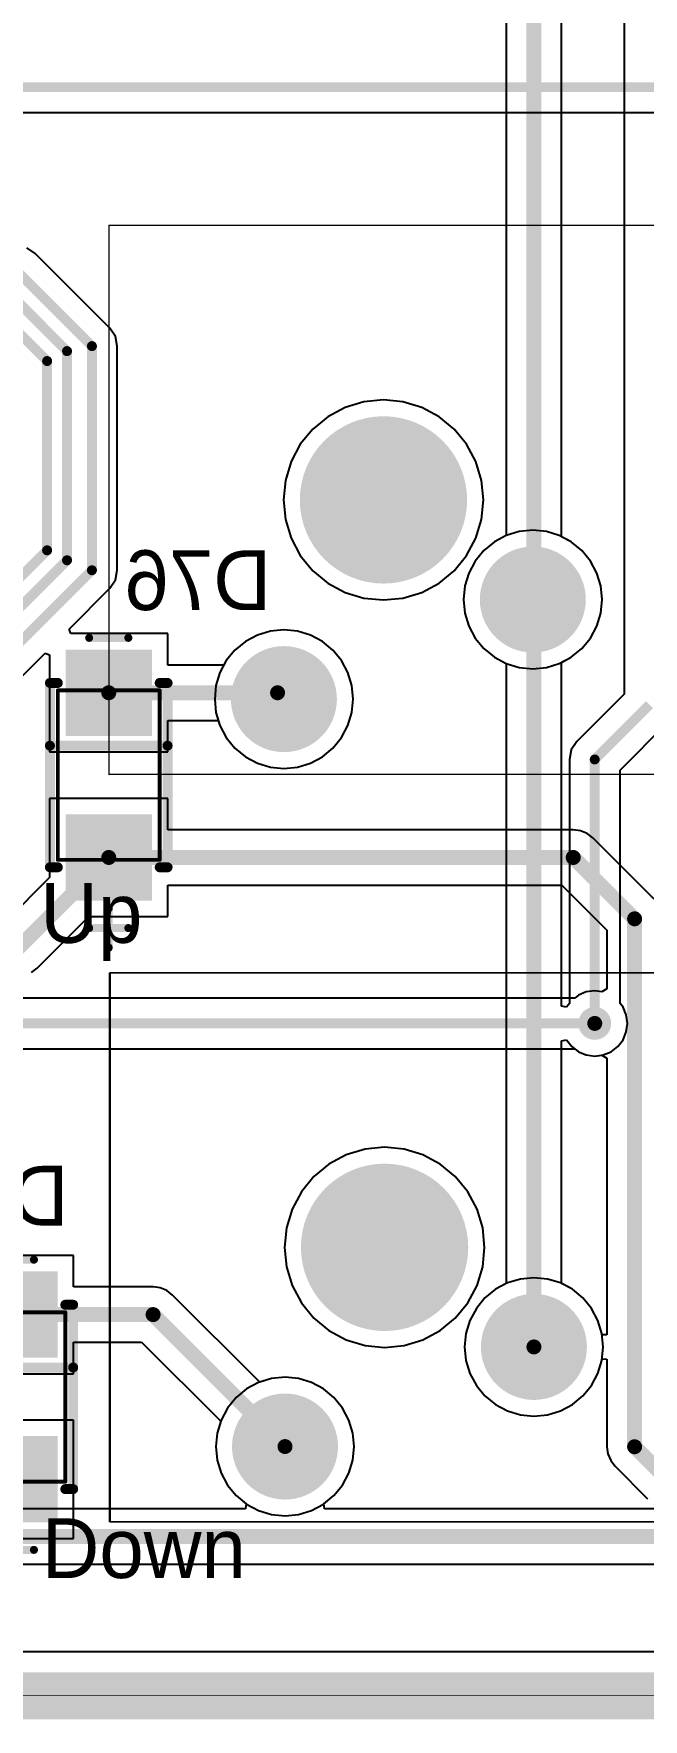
# Model space of a CAD drawing. Header units: millimetres. Extents: x 25 to 374, y 23 to 150.
# Drawn here: x 335.66 to 351.21, y 22.97 to 65.95 of the extents above; entities that cross this region are included whole.
import ezdxf

# ---------------------------------------------------------------- set-up
doc = ezdxf.new("R2010")
doc.units = ezdxf.units.MM
for name, color, linetype in [('BottomLayer', 5, 'Continuous'), ('BottomOverlay', 54, 'Continuous'), ('BottomPaste', 16, 'Continuous'), ('BottomSolder', 6, 'Continuous'), ('KeepOutLayer', 6, 'Continuous'), ('Mechanical1', 6, 'Continuous'), ('Mechanical13', 56, 'Continuous'), ('Mechanical15', 56, 'Continuous'), ('MultiLayer', 9, 'Continuous'), ('PadHoleLayer', 156, 'Continuous'), ('TopLayer', 1, 'Continuous'), ('TopOverlay', 2, 'Continuous'), ('TopSolder', 216, 'Continuous'), ('ViaHoleLayer', 16, 'Continuous')]:
    doc.layers.add(name, color=color, linetype=linetype)

# ---------------------------------------------------------------- blocks, each defined once
blk = doc.blocks.new('SMA_DO_214AC__S1_B_104')
at = {"layer": 'BottomLayer'}
for points in [[(-1.1, -1), (-1.1, 1), (-3.1, -1), (-3.1, 1)], [(3.1, -1), (3.1, 1), (1.1, -1), (1.1, 1)]]:
    blk.add_solid(points, dxfattribs=at)
at = {"layer": 'BottomOverlay', "const_width": 0.254}
for points in [[(-2.35, 1.3), (-2.35, 1.5)], [(2.35, 1.5), (-2.35, 1.5)], [(-0.75, -1.5), (-0.75, 1.5)], [(2.35, 1.3), (2.35, 1.5)], [(-2.35, -1.5), (-2.35, -1.3)], [(2.35, -1.5), (2.35, -1.3)], [(2.35, -1.5), (-2.35, -1.5)]]:
    blk.add_lwpolyline(points, dxfattribs=at)
at = {"layer": 'BottomOverlay', "const_width": 0.127}
for points in [[(-2.414, 1.5, 1), (-2.287, 1.5, 1)], [(-2.414, 1.5, 1), (-2.287, 1.5, 1)], [(-2.414, 1.3, 1), (-2.287, 1.3, 1)], [(-0.814, 1.5, 1), (-0.687, 1.5, 1)], [(2.287, 1.5, 1), (2.414, 1.5, 1)], [(2.287, 1.5, 1), (2.414, 1.5, 1)], [(2.287, 1.3, 1), (2.414, 1.3, 1)], [(-2.414, -1.3, 1), (-2.287, -1.3, 1)], [(2.287, -1.3, 1), (2.414, -1.3, 1)], [(-2.414, -1.5, 1), (-2.287, -1.5, 1)], [(-2.414, -1.5, 1), (-2.287, -1.5, 1)], [(-0.814, -1.5, 1), (-0.687, -1.5, 1)], [(2.287, -1.5, 1), (2.414, -1.5, 1)], [(2.287, -1.5, 1), (2.414, -1.5, 1)]]:
    blk.add_lwpolyline(points, format="xyb", close=True, dxfattribs=at)
at = {"layer": 'BottomPaste'}
for points in [[(-1.1, -1), (-1.1, 1), (-3.1, -1), (-3.1, 1)], [(3.1, -1), (3.1, 1), (1.1, -1), (1.1, 1)]]:
    blk.add_solid(points, dxfattribs=at)
at = {"layer": 'BottomSolder'}
for points in [[(-0.998, -1.102), (-0.998, 1.102), (-3.202, -1.102), (-3.202, 1.102)], [(3.202, -1.102), (3.202, 1.102), (0.998, -1.102), (0.998, 1.102)]]:
    blk.add_solid(points, dxfattribs=at)
at = {"layer": 'Mechanical13', "const_width": 0.1}
for points in [[(2.16, 1.3), (-2.16, 1.3)], [(-2.16, -1.3), (-2.16, 1.3)], [(2.16, -1.3), (2.16, 1.3)], [(2.16, -1.3), (-2.16, -1.3)]]:
    blk.add_lwpolyline(points, dxfattribs=at)
at = {"layer": 'Mechanical13', "const_width": 0.05}
for points in [[(-2.185, 1.3, 1), (-2.135, 1.3, 1)], [(-2.185, 1.3, 1), (-2.135, 1.3, 1)], [(2.135, 1.3, 1), (2.185, 1.3, 1)], [(2.135, 1.3, 1), (2.185, 1.3, 1)], [(-2.185, -1.3, 1), (-2.135, -1.3, 1)], [(-2.185, -1.3, 1), (-2.135, -1.3, 1)], [(2.135, -1.3, 1), (2.185, -1.3, 1)], [(2.135, -1.3, 1), (2.185, -1.3, 1)]]:
    blk.add_lwpolyline(points, format="xyb", close=True, dxfattribs=at)
at = {"layer": 'Mechanical15', "const_width": 0.203}
for points in [[(-3.5, -0.5), (-3.5, 0.5)], [(3.9, -0.5), (3.9, 0.5)], [(4.4, 0), (3.4, 0)]]:
    blk.add_lwpolyline(points, dxfattribs=at)
at = {"layer": 'Mechanical15', "const_width": 0.102}
for points in [[(-3.551, 0.5, 1), (-3.449, 0.5, 1)], [(3.849, 0.5, 1), (3.951, 0.5, 1)], [(3.349, 0, 1), (3.451, 0, 1)], [(4.349, 0, 1), (4.451, 0, 1)], [(-3.551, -0.5, 1), (-3.449, -0.5, 1)], [(3.849, -0.5, 1), (3.951, -0.5, 1)]]:
    blk.add_lwpolyline(points, format="xyb", close=True, dxfattribs=at)
blk = doc.blocks.new('SMA_DO_214AC__S1_B_114')
at = {"layer": 'BottomLayer'}
for points in [[(-1.1, -1), (-1.1, 1), (-3.1, -1), (-3.1, 1)], [(3.1, -1), (3.1, 1), (1.1, -1), (1.1, 1)]]:
    blk.add_solid(points, dxfattribs=at)
at = {"layer": 'BottomOverlay', "const_width": 0.254}
for points in [[(-2.35, 1.3), (-2.35, 1.5)], [(2.35, 1.5), (-2.35, 1.5)], [(-0.75, -1.5), (-0.75, 1.5)], [(2.35, 1.3), (2.35, 1.5)], [(-2.35, -1.5), (-2.35, -1.3)], [(2.35, -1.5), (2.35, -1.3)], [(2.35, -1.5), (-2.35, -1.5)]]:
    blk.add_lwpolyline(points, dxfattribs=at)
at = {"layer": 'BottomOverlay', "const_width": 0.127}
for points in [[(-2.414, 1.5, 1), (-2.287, 1.5, 1)], [(-2.414, 1.5, 1), (-2.287, 1.5, 1)], [(-2.414, 1.3, 1), (-2.287, 1.3, 1)], [(-0.814, 1.5, 1), (-0.687, 1.5, 1)], [(2.287, 1.5, 1), (2.414, 1.5, 1)], [(2.287, 1.5, 1), (2.414, 1.5, 1)], [(2.287, 1.3, 1), (2.414, 1.3, 1)], [(-2.414, -1.3, 1), (-2.287, -1.3, 1)], [(2.287, -1.3, 1), (2.414, -1.3, 1)], [(-2.414, -1.5, 1), (-2.287, -1.5, 1)], [(-2.414, -1.5, 1), (-2.287, -1.5, 1)], [(-0.814, -1.5, 1), (-0.687, -1.5, 1)], [(2.287, -1.5, 1), (2.414, -1.5, 1)], [(2.287, -1.5, 1), (2.414, -1.5, 1)]]:
    blk.add_lwpolyline(points, format="xyb", close=True, dxfattribs=at)
at = {"layer": 'BottomPaste'}
for points in [[(-1.1, -1), (-1.1, 1), (-3.1, -1), (-3.1, 1)], [(3.1, -1), (3.1, 1), (1.1, -1), (1.1, 1)]]:
    blk.add_solid(points, dxfattribs=at)
at = {"layer": 'BottomSolder'}
for points in [[(-0.998, -1.102), (-0.998, 1.102), (-3.202, -1.102), (-3.202, 1.102)], [(3.202, -1.102), (3.202, 1.102), (0.998, -1.102), (0.998, 1.102)]]:
    blk.add_solid(points, dxfattribs=at)
at = {"layer": 'Mechanical13', "const_width": 0.1}
for points in [[(2.16, 1.3), (-2.16, 1.3)], [(-2.16, -1.3), (-2.16, 1.3)], [(2.16, -1.3), (2.16, 1.3)], [(2.16, -1.3), (-2.16, -1.3)]]:
    blk.add_lwpolyline(points, dxfattribs=at)
at = {"layer": 'Mechanical13', "const_width": 0.05}
for points in [[(-2.185, 1.3, 1), (-2.135, 1.3, 1)], [(-2.185, 1.3, 1), (-2.135, 1.3, 1)], [(2.135, 1.3, 1), (2.185, 1.3, 1)], [(2.135, 1.3, 1), (2.185, 1.3, 1)], [(-2.185, -1.3, 1), (-2.135, -1.3, 1)], [(-2.185, -1.3, 1), (-2.135, -1.3, 1)], [(2.135, -1.3, 1), (2.185, -1.3, 1)], [(2.135, -1.3, 1), (2.185, -1.3, 1)]]:
    blk.add_lwpolyline(points, format="xyb", close=True, dxfattribs=at)
at = {"layer": 'Mechanical15', "const_width": 0.203}
for points in [[(-3.5, -0.5), (-3.5, 0.5)], [(3.9, -0.5), (3.9, 0.5)], [(4.4, 0), (3.4, 0)]]:
    blk.add_lwpolyline(points, dxfattribs=at)
at = {"layer": 'Mechanical15', "const_width": 0.102}
for points in [[(-3.551, 0.5, 1), (-3.449, 0.5, 1)], [(3.849, 0.5, 1), (3.951, 0.5, 1)], [(3.349, 0, 1), (3.451, 0, 1)], [(4.349, 0, 1), (4.451, 0, 1)], [(-3.551, -0.5, 1), (-3.449, -0.5, 1)], [(3.849, -0.5, 1), (3.951, -0.5, 1)]]:
    blk.add_lwpolyline(points, format="xyb", close=True, dxfattribs=at)
blk = doc.blocks.new('MX_SW_3_196')
at = {"layer": 'BottomLayer'}
for points, const_width in [([(-1.016, 0, 1), (1.016, 0, 1)], 2.032), ([(3.185, -2.54, 1), (4.435, -2.54, 1)], 1.25), ([(-3.165, -5.08, 1), (-1.915, -5.08, 1)], 1.25)]:
    blk.add_lwpolyline(points, format="xyb", close=True, dxfattribs=dict(at, const_width=const_width))
at = {"layer": 'BottomSolder'}
for points, const_width in [([(-1.067, 0, 1), (1.067, 0, 1)], 2.134), ([(3.134, -2.54, 1), (4.486, -2.54, 1)], 1.352), ([(-3.216, -5.08, 1), (-1.864, -5.08, 1)], 1.352)]:
    blk.add_lwpolyline(points, format="xyb", close=True, dxfattribs=dict(at, const_width=const_width))
at = {"layer": 'Mechanical1', "const_width": 0.0381}
for points in [[(-7, -7), (-7, 7)], [(-7, 7), (7, 7)], [(7, -7), (7, 7)], [(-7, -7), (7, -7)]]:
    blk.add_lwpolyline(points, dxfattribs=at)
at = {"layer": 'Mechanical1', "const_width": 0.0191}
for points in [[(-7.01, 7, 1), (-6.99, 7, 1)], [(-7.01, 7, 1), (-6.99, 7, 1)], [(6.99, 7, 1), (7.01, 7, 1)], [(6.99, 7, 1), (7.01, 7, 1)], [(-7.01, -7, 1), (-6.99, -7, 1)], [(-7.01, -7, 1), (-6.99, -7, 1)], [(6.99, -7, 1), (7.01, -7, 1)], [(6.99, -7, 1), (7.01, -7, 1)]]:
    blk.add_lwpolyline(points, format="xyb", close=True, dxfattribs=at)
at = {"layer": 'MultiLayer'}
for points, const_width in [([(-1.016, 0, 1), (1.016, 0, 1)], 2.032), ([(3.185, -2.54, 1), (4.435, -2.54, 1)], 1.25), ([(-3.165, -5.08, 1), (-1.915, -5.08, 1)], 1.25)]:
    blk.add_lwpolyline(points, format="xyb", close=True, dxfattribs=dict(at, const_width=const_width))
at = {"layer": 'PadHoleLayer'}
for points, const_width in [([(-1.016, 0, 1), (1.016, 0, 1)], 2.032), ([(3.435, -2.54, 1), (4.185, -2.54, 1)], 0.75), ([(-2.915, -5.08, 1), (-2.165, -5.08, 1)], 0.75)]:
    blk.add_lwpolyline(points, format="xyb", close=True, dxfattribs=dict(at, const_width=const_width))
at = {"layer": 'TopLayer'}
for points, const_width in [([(-1.016, 0, 1), (1.016, 0, 1)], 2.032), ([(3.185, -2.54, 1), (4.435, -2.54, 1)], 1.25), ([(-3.165, -5.08, 1), (-1.915, -5.08, 1)], 1.25)]:
    blk.add_lwpolyline(points, format="xyb", close=True, dxfattribs=dict(at, const_width=const_width))
at = {"layer": 'TopSolder'}
for points, const_width in [([(-1.067, 0, 1), (1.067, 0, 1)], 2.134), ([(3.134, -2.54, 1), (4.486, -2.54, 1)], 1.352), ([(-3.216, -5.08, 1), (-1.864, -5.08, 1)], 1.352)]:
    blk.add_lwpolyline(points, format="xyb", close=True, dxfattribs=dict(at, const_width=const_width))
blk = doc.blocks.new('MX_SW_3_206')
at = {"layer": 'BottomLayer'}
for points, const_width in [([(-1.016, 0, 1), (1.016, 0, 1)], 2.032), ([(3.185, -2.54, 1), (4.435, -2.54, 1)], 1.25), ([(-3.165, -5.08, 1), (-1.915, -5.08, 1)], 1.25)]:
    blk.add_lwpolyline(points, format="xyb", close=True, dxfattribs=dict(at, const_width=const_width))
at = {"layer": 'BottomSolder'}
for points, const_width in [([(-1.067, 0, 1), (1.067, 0, 1)], 2.134), ([(3.134, -2.54, 1), (4.486, -2.54, 1)], 1.352), ([(-3.216, -5.08, 1), (-1.864, -5.08, 1)], 1.352)]:
    blk.add_lwpolyline(points, format="xyb", close=True, dxfattribs=dict(at, const_width=const_width))
at = {"layer": 'Mechanical1', "const_width": 0.0381}
for points in [[(-7, -7), (-7, 7)], [(-7, 7), (7, 7)], [(7, -7), (7, 7)], [(-7, -7), (7, -7)]]:
    blk.add_lwpolyline(points, dxfattribs=at)
at = {"layer": 'Mechanical1', "const_width": 0.0191}
for points in [[(-7.01, 7, 1), (-6.99, 7, 1)], [(-7.01, 7, 1), (-6.99, 7, 1)], [(6.99, 7, 1), (7.01, 7, 1)], [(6.99, 7, 1), (7.01, 7, 1)], [(-7.01, -7, 1), (-6.99, -7, 1)], [(-7.01, -7, 1), (-6.99, -7, 1)], [(6.99, -7, 1), (7.01, -7, 1)], [(6.99, -7, 1), (7.01, -7, 1)]]:
    blk.add_lwpolyline(points, format="xyb", close=True, dxfattribs=at)
at = {"layer": 'MultiLayer'}
for points, const_width in [([(-1.016, 0, 1), (1.016, 0, 1)], 2.032), ([(3.185, -2.54, 1), (4.435, -2.54, 1)], 1.25), ([(-3.165, -5.08, 1), (-1.915, -5.08, 1)], 1.25)]:
    blk.add_lwpolyline(points, format="xyb", close=True, dxfattribs=dict(at, const_width=const_width))
at = {"layer": 'PadHoleLayer'}
for points, const_width in [([(-1.016, 0, 1), (1.016, 0, 1)], 2.032), ([(3.435, -2.54, 1), (4.185, -2.54, 1)], 0.75), ([(-2.915, -5.08, 1), (-2.165, -5.08, 1)], 0.75)]:
    blk.add_lwpolyline(points, format="xyb", close=True, dxfattribs=dict(at, const_width=const_width))
at = {"layer": 'TopLayer'}
for points, const_width in [([(-1.016, 0, 1), (1.016, 0, 1)], 2.032), ([(3.185, -2.54, 1), (4.435, -2.54, 1)], 1.25), ([(-3.165, -5.08, 1), (-1.915, -5.08, 1)], 1.25)]:
    blk.add_lwpolyline(points, format="xyb", close=True, dxfattribs=dict(at, const_width=const_width))
at = {"layer": 'TopSolder'}
for points, const_width in [([(-1.067, 0, 1), (1.067, 0, 1)], 2.134), ([(3.134, -2.54, 1), (4.486, -2.54, 1)], 1.352), ([(-3.216, -5.08, 1), (-1.864, -5.08, 1)], 1.352)]:
    blk.add_lwpolyline(points, format="xyb", close=True, dxfattribs=dict(at, const_width=const_width))

msp = doc.modelspace()

# ---------------------------------------------------------------- linework, layer by layer
at = {"layer": 'BottomLayer'}
for p, q in [((332.798, 63.942), (369.151, 63.942)), ((335.7, 60.348), (335.49, 60.489)), ((337.605, 58.443), (335.7, 60.348)), ((337.745, 58.233), (337.605, 58.443)), ((337.794, 57.986), (337.745, 58.233)), ((337.794, 52.271), (337.794, 57.986)), ((343.607, 56.422), (343.166, 56.186)), ((344.086, 56.567), (343.607, 56.422)), ((344.584, 56.616), (344.086, 56.567)), ((345.082, 56.567), (344.584, 56.616)), ((345.561, 56.422), (345.082, 56.567)), ((346.002, 56.186), (345.561, 56.422)), ((343.166, 56.186), (342.779, 55.869)), ((346.389, 55.869), (346.002, 56.186)), ((342.462, 55.482), (342.226, 55.041)), ((342.779, 55.869), (342.462, 55.482)), ((346.706, 55.482), (346.389, 55.869)), ((346.942, 55.041), (346.706, 55.482)), ((342.226, 55.041), (342.081, 54.562)), ((347.087, 54.562), (346.942, 55.041)), ((342.081, 54.562), (342.032, 54.064)), ((347.136, 54.064), (347.087, 54.562)), ((342.032, 54.064), (342.081, 53.566)), ((347.087, 53.566), (347.136, 54.064)), ((342.081, 53.566), (342.226, 53.087)), ((346.942, 53.087), (347.087, 53.566)), ((342.226, 53.087), (342.462, 52.646)), ((346.706, 52.646), (346.942, 53.087)), ((347.413, 52.993), (347.145, 52.773)), ((347.718, 53.156), (347.413, 52.993)), ((348.049, 53.256), (347.718, 53.156)), ((348.394, 53.29), (348.049, 53.256)), ((348.739, 53.256), (348.394, 53.29)), ((349.07, 53.156), (348.739, 53.256)), ((349.375, 52.993), (349.07, 53.156)), ((349.643, 52.773), (349.375, 52.993)), ((342.462, 52.646), (342.779, 52.259)), ((346.389, 52.259), (346.706, 52.646)), ((346.925, 52.505), (346.762, 52.2)), ((347.145, 52.773), (346.925, 52.505)), ((349.863, 52.505), (349.643, 52.773)), ((350.026, 52.2), (349.863, 52.505)), ((337.605, 51.813), (337.745, 52.023)), ((337.745, 52.023), (337.794, 52.271)), ((342.779, 52.259), (343.166, 51.942)), ((346.002, 51.942), (346.389, 52.259)), ((346.762, 52.2), (346.661, 51.869)), ((350.127, 51.869), (350.026, 52.2)), ((336.563, 50.771), (337.605, 51.813)), ((343.166, 51.942), (343.607, 51.706)), ((343.607, 51.706), (344.086, 51.561)), ((345.082, 51.561), (345.561, 51.706)), ((345.561, 51.706), (346.002, 51.942)), ((346.661, 51.869), (346.628, 51.524)), ((350.161, 51.524), (350.127, 51.869)), ((344.086, 51.561), (344.584, 51.512)), ((344.584, 51.512), (345.082, 51.561)), ((346.628, 51.524), (346.661, 51.179)), ((346.661, 51.179), (346.762, 50.848)), ((350.026, 50.848), (350.127, 51.179)), ((350.127, 51.179), (350.161, 51.524)), ((336.612, 50.654), (336.563, 50.771)), ((342.044, 50.75), (341.699, 50.716)), ((342.389, 50.716), (342.044, 50.75)), ((346.762, 50.848), (346.925, 50.542)), ((349.863, 50.542), (350.026, 50.848)), ((339.084, 50.654), (336.612, 50.654)), ((339.084, 49.85), (339.084, 50.654)), ((341.063, 50.453), (340.795, 50.233)), ((341.368, 50.616), (341.063, 50.453)), ((341.699, 50.716), (341.368, 50.616)), ((342.72, 50.616), (342.389, 50.716)), ((343.025, 50.453), (342.72, 50.616)), ((343.293, 50.233), (343.025, 50.453)), ((346.925, 50.542), (347.145, 50.275)), ((349.643, 50.275), (349.863, 50.542)), ((332.46, 46.668), (335.951, 50.159)), ((335.951, 50.159), (336.068, 50.11)), ((336.068, 50.11), (336.068, 47.638)), ((340.575, 49.965), (340.514, 49.85)), ((340.795, 50.233), (340.575, 49.965)), ((343.513, 49.965), (343.293, 50.233)), ((343.676, 49.66), (343.513, 49.965)), ((347.145, 50.275), (347.413, 50.055)), ((347.413, 50.055), (347.718, 49.892)), ((347.718, 49.892), (348.049, 49.791)), ((348.739, 49.791), (349.07, 49.892)), ((349.07, 49.892), (349.375, 50.055)), ((349.375, 50.055), (349.643, 50.275)), ((340.514, 49.85), (339.084, 49.85)), ((343.777, 49.329), (343.676, 49.66)), ((348.049, 49.791), (348.394, 49.757)), ((348.394, 49.757), (348.739, 49.791)), ((343.811, 48.984), (343.777, 49.329)), ((343.676, 48.308), (343.777, 48.639)), ((343.777, 48.639), (343.811, 48.984)), ((339.084, 47.638), (339.084, 48.441)), ((339.084, 48.441), (340.371, 48.441)), ((340.371, 48.441), (340.412, 48.308)), ((340.412, 48.308), (340.575, 48.002)), ((343.513, 48.002), (343.676, 48.308)), ((340.575, 48.002), (340.795, 47.735)), ((340.795, 47.735), (341.063, 47.515)), ((343.025, 47.515), (343.293, 47.735)), ((343.293, 47.735), (343.513, 48.002)), ((336.068, 47.638), (339.084, 47.638)), ((341.063, 47.515), (341.368, 47.352)), ((341.368, 47.352), (341.699, 47.251)), ((342.389, 47.251), (342.72, 47.352)), ((342.72, 47.352), (343.025, 47.515)), ((341.699, 47.251), (342.044, 47.217)), ((342.044, 47.217), (342.389, 47.251)), ((339.084, 46.454), (336.068, 46.454)), ((336.068, 46.454), (336.068, 44.434)), ((339.084, 45.65), (339.084, 46.454)), ((349.425, 45.65), (339.084, 45.65)), ((349.607, 45.626), (349.425, 45.65)), ((349.777, 45.556), (349.607, 45.626)), ((349.923, 45.444), (349.777, 45.556)), ((351.488, 43.879), (349.923, 45.444)), ((336.068, 44.434), (334.957, 43.323)), ((339.084, 43.438), (339.084, 44.241)), ((339.084, 44.241), (349.133, 44.241)), ((349.133, 44.241), (350.285, 43.089)), ((335.747, 42.12), (337.065, 43.438)), ((337.065, 43.438), (339.084, 43.438)), ((350.285, 43.089), (350.285, 41.598)), ((335.601, 42.009), (335.747, 42.12)), ((349.462, 41.361), (308.449, 41.361)), ((349.558, 41.435), (349.462, 41.361)), ((349.758, 41.518), (349.558, 41.435)), ((349.974, 41.546), (349.758, 41.518)), ((350.158, 41.522), (349.974, 41.546)), ((350.285, 41.598), (350.158, 41.522)), ((308.449, 40.066), (349.462, 40.066)), ((349.462, 40.066), (349.558, 39.993)), ((349.558, 39.993), (349.758, 39.909)), ((349.758, 39.909), (349.974, 39.881)), ((349.974, 39.881), (350.158, 39.905)), ((350.158, 39.905), (350.285, 39.829)), ((350.285, 39.829), (350.285, 32.776)), ((344.114, 37.507), (343.635, 37.362)), ((344.612, 37.556), (344.114, 37.507)), ((345.11, 37.507), (344.612, 37.556)), ((345.589, 37.362), (345.11, 37.507)), ((343.194, 37.126), (342.807, 36.808)), ((343.635, 37.362), (343.194, 37.126)), ((346.03, 37.126), (345.589, 37.362)), ((346.417, 36.808), (346.03, 37.126)), ((342.807, 36.808), (342.49, 36.422)), ((346.734, 36.422), (346.417, 36.808)), ((342.49, 36.422), (342.254, 35.98)), ((346.97, 35.98), (346.734, 36.422)), ((342.254, 35.98), (342.109, 35.502)), ((347.115, 35.502), (346.97, 35.98)), ((342.109, 35.502), (342.06, 35.004)), ((347.164, 35.004), (347.115, 35.502)), ((342.06, 35.004), (342.109, 34.506)), ((347.115, 34.506), (347.164, 35.004)), ((336.676, 34.797), (333.66, 34.797)), ((336.676, 33.993), (336.676, 34.797)), ((342.109, 34.506), (342.254, 34.027)), ((346.97, 34.027), (347.115, 34.506)), ((338.707, 33.993), (336.676, 33.993)), ((338.889, 33.969), (338.707, 33.993)), ((339.059, 33.899), (338.889, 33.969)), ((342.254, 34.027), (342.49, 33.586)), ((346.734, 33.586), (346.97, 34.027)), ((347.746, 34.096), (347.441, 33.933)), ((348.077, 34.196), (347.746, 34.096)), ((348.422, 34.23), (348.077, 34.196)), ((348.767, 34.196), (348.422, 34.23)), ((349.098, 34.096), (348.767, 34.196)), ((349.403, 33.933), (349.098, 34.096)), ((339.205, 33.787), (339.059, 33.899)), ((341.427, 31.565), (339.205, 33.787)), ((342.49, 33.586), (342.807, 33.199)), ((346.417, 33.199), (346.734, 33.586)), ((347.173, 33.713), (346.953, 33.445)), ((347.441, 33.933), (347.173, 33.713)), ((349.671, 33.713), (349.403, 33.933)), ((349.891, 33.445), (349.671, 33.713)), ((342.807, 33.199), (343.194, 32.882)), ((346.03, 32.882), (346.417, 33.199)), ((346.79, 33.14), (346.689, 32.808)), ((346.953, 33.445), (346.79, 33.14)), ((350.054, 33.14), (349.891, 33.445)), ((350.155, 32.808), (350.054, 33.14)), ((343.194, 32.882), (343.635, 32.646)), ((345.589, 32.646), (346.03, 32.882)), ((346.689, 32.808), (346.655, 32.464)), ((350.158, 32.769), (350.155, 32.808)), ((350.285, 32.776), (350.158, 32.769)), ((336.676, 31.781), (336.676, 32.584)), ((336.676, 32.584), (338.415, 32.584)), ((338.415, 32.584), (340.431, 30.569)), ((343.635, 32.646), (344.114, 32.5)), ((344.114, 32.5), (344.612, 32.451)), ((344.612, 32.451), (345.11, 32.5)), ((345.11, 32.5), (345.589, 32.646)), ((346.655, 32.464), (346.689, 32.119)), ((346.689, 32.119), (346.79, 31.788)), ((350.054, 31.788), (350.155, 32.119)), ((350.155, 32.119), (350.158, 32.158)), ((350.158, 32.158), (350.285, 32.152)), ((350.285, 32.152), (350.285, 29.919)), ((333.66, 31.781), (336.676, 31.781)), ((341.727, 31.656), (341.427, 31.565)), ((342.072, 31.69), (341.727, 31.656)), ((342.417, 31.656), (342.072, 31.69)), ((342.748, 31.556), (342.417, 31.656)), ((343.053, 31.393), (342.748, 31.556)), ((343.321, 31.173), (343.053, 31.393)), ((346.79, 31.788), (346.953, 31.482)), ((346.953, 31.482), (347.173, 31.215)), ((349.671, 31.215), (349.891, 31.482)), ((349.891, 31.482), (350.054, 31.788)), ((343.541, 30.905), (343.321, 31.173)), ((347.173, 31.215), (347.441, 30.995)), ((347.441, 30.995), (347.746, 30.832)), ((349.098, 30.832), (349.403, 30.995)), ((349.403, 30.995), (349.671, 31.215)), ((336.676, 30.597), (333.66, 30.597)), ((336.676, 27.581), (336.676, 30.597)), ((340.431, 30.569), (340.339, 30.268)), ((343.704, 30.6), (343.541, 30.905)), ((343.805, 30.268), (343.704, 30.6)), ((347.746, 30.832), (348.077, 30.731)), ((348.077, 30.731), (348.422, 30.697)), ((348.422, 30.697), (348.767, 30.731)), ((348.767, 30.731), (349.098, 30.832)), ((340.339, 30.268), (340.305, 29.924)), ((343.838, 29.924), (343.805, 30.268)), ((340.305, 29.924), (340.339, 29.579)), ((343.805, 29.579), (343.838, 29.924)), ((350.285, 29.919), (350.309, 29.736)), ((350.309, 29.736), (350.38, 29.566)), ((340.339, 29.579), (340.44, 29.248)), ((340.44, 29.248), (340.603, 28.942)), ((343.541, 28.942), (343.704, 29.248)), ((343.704, 29.248), (343.805, 29.579)), ((350.38, 29.566), (350.492, 29.42)), ((350.492, 29.42), (351.322, 28.59)), ((340.603, 28.942), (340.823, 28.675)), ((343.321, 28.675), (343.541, 28.942)), ((340.823, 28.675), (341.091, 28.455)), ((341.091, 28.455), (341.396, 28.292)), ((342.748, 28.292), (343.053, 28.455)), ((343.053, 28.455), (343.321, 28.675)), ((341.396, 28.292), (341.727, 28.191)), ((341.727, 28.191), (342.072, 28.157)), ((342.072, 28.157), (342.417, 28.191)), ((342.417, 28.191), (342.748, 28.292)), ((334.657, 27.581), (336.676, 27.581)), ((372.04, 24.686), (208.113, 24.686))]:
    msp.add_line(p, q, dxfattribs=at)
for points, const_width in [([(332.798, 64.59), (369.151, 64.59)], 0.254), ([(335.242, 59.891), (337.147, 57.986)], 0.254), ([(334.988, 59.383), (336.512, 57.859)], 0.254), ([(334.734, 58.875), (336.004, 57.605)], 0.254), ([(337.147, 52.271), (337.147, 57.986)], 0.254), ([(336.004, 52.779), (336.004, 57.605)], 0.254), ([(336.512, 52.525), (336.512, 57.859)], 0.254), ([(330.162, 46.937), (336.004, 52.779)], 0.254), ([(330.289, 46.302), (336.512, 52.525)], 0.254), ([(331.813, 46.937), (337.147, 52.271)], 0.254), ([(337.576, 49.146), (341.882, 49.146)], 0.381), ([(335.249, 42.619), (337.576, 44.946)], 0.381), ([(337.576, 44.946), (349.425, 44.946)], 0.381), ([(349.425, 44.946), (350.99, 43.381)], 0.381), ([(350.99, 29.919), (350.99, 43.381)], 0.381), ([(307.937, 40.714), (349.974, 40.714)], 0.254), ([(335.168, 33.289), (338.707, 33.289)], 0.381), ([(338.707, 33.289), (342.072, 29.924)], 0.381), ([(350.99, 29.919), (351.82, 29.089)], 0.381)]:
    msp.add_lwpolyline(points, dxfattribs=dict(at, const_width=const_width))
for points, const_width in [([(337.083, 57.986, 1), (337.21, 57.986, 1)], 0.127), ([(337.083, 57.986, 1), (337.21, 57.986, 1)], 0.127), ([(335.94, 57.605, 1), (336.067, 57.605, 1)], 0.127), ([(335.94, 57.605, 1), (336.067, 57.605, 1)], 0.127), ([(336.448, 57.859, 1), (336.575, 57.859, 1)], 0.127), ([(336.448, 57.859, 1), (336.575, 57.859, 1)], 0.127), ([(335.94, 52.779, 1), (336.067, 52.779, 1)], 0.127), ([(335.94, 52.779, 1), (336.067, 52.779, 1)], 0.127), ([(336.448, 52.525, 1), (336.575, 52.525, 1)], 0.127), ([(336.448, 52.525, 1), (336.575, 52.525, 1)], 0.127), ([(337.083, 52.271, 1), (337.21, 52.271, 1)], 0.127), ([(337.083, 52.271, 1), (337.21, 52.271, 1)], 0.127), ([(337.481, 49.146, 1), (337.671, 49.146, 1)], 0.191), ([(341.787, 49.146, 1), (341.977, 49.146, 1)], 0.191), ([(337.481, 44.946, 1), (337.671, 44.946, 1)], 0.191), ([(337.481, 44.946, 1), (337.671, 44.946, 1)], 0.191), ([(349.329, 44.946, 1), (349.52, 44.946, 1)], 0.191), ([(349.329, 44.946, 1), (349.52, 44.946, 1)], 0.191), ([(350.895, 43.381, 1), (351.085, 43.381, 1)], 0.191), ([(350.895, 43.381, 1), (351.085, 43.381, 1)], 0.191), ([(349.815, 40.714, 1), (350.133, 40.714, 1)], 0.318), ([(349.91, 40.714, 1), (350.037, 40.714, 1)], 0.127), ([(338.612, 33.289, 1), (338.802, 33.289, 1)], 0.191), ([(338.612, 33.289, 1), (338.802, 33.289, 1)], 0.191), ([(341.977, 29.924, 1), (342.167, 29.924, 1)], 0.191), ([(350.895, 29.919, 1), (351.085, 29.919, 1)], 0.191), ([(350.895, 29.919, 1), (351.085, 29.919, 1)], 0.191)]:
    msp.add_lwpolyline(points, format="xyb", close=True, dxfattribs=dict(at, const_width=const_width))
at = {"layer": 'BottomSolder', "const_width": 0.419}
msp.add_lwpolyline([(349.764, 40.714, 1), (350.183, 40.714, 1)], format="xyb", close=True, dxfattribs=at)
at = {"layer": 'KeepOutLayer', "const_width": 1.2}
msp.add_lwpolyline([(25.495, 23.569), (373.158, 23.569)], dxfattribs=at)
at = {"layer": 'Mechanical1', "const_width": 0.0127}
for points in [[(337.582, 61.055), (351.582, 61.055)], [(337.582, 47.056), (337.582, 61.055)], [(337.582, 47.056), (351.582, 47.056)], [(337.582, 42.005), (351.582, 42.005)], [(337.582, 28.006), (337.582, 42.005)], [(337.582, 28.006), (351.582, 28.006)], [(25.495, 23.569), (373.158, 23.569)]]:
    msp.add_lwpolyline(points, dxfattribs=at)
at = {"layer": 'Mechanical1', "const_width": 0.00635}
for points in [[(337.579, 61.055, 1), (337.585, 61.055, 1)], [(337.579, 61.055, 1), (337.585, 61.055, 1)], [(337.579, 47.056, 1), (337.585, 47.056, 1)], [(337.579, 47.056, 1), (337.585, 47.056, 1)], [(337.579, 42.005, 1), (337.585, 42.005, 1)], [(337.579, 42.005, 1), (337.585, 42.005, 1)], [(337.579, 28.006, 1), (337.585, 28.006, 1)], [(337.579, 28.006, 1), (337.585, 28.006, 1)]]:
    msp.add_lwpolyline(points, format="xyb", close=True, dxfattribs=at)
at = {"layer": 'MultiLayer', "const_width": 0.318}
msp.add_lwpolyline([(349.815, 40.714, 1), (350.133, 40.714, 1)], format="xyb", close=True, dxfattribs=at)
at = {"layer": 'TopLayer'}
for p, q in [((347.717, 87.978), (347.717, 53.156)), ((349.126, 53.126), (349.126, 88.012)), ((350.723, 82.492), (350.723, 49.11)), ((343.607, 56.422), (343.166, 56.186)), ((344.086, 56.567), (343.607, 56.422)), ((344.584, 56.616), (344.086, 56.567)), ((345.082, 56.567), (344.584, 56.616)), ((345.561, 56.422), (345.082, 56.567)), ((346.002, 56.186), (345.561, 56.422)), ((343.166, 56.186), (342.779, 55.869)), ((346.389, 55.869), (346.002, 56.186)), ((342.462, 55.482), (342.226, 55.041)), ((342.779, 55.869), (342.462, 55.482)), ((346.706, 55.482), (346.389, 55.869)), ((346.942, 55.041), (346.706, 55.482)), ((342.226, 55.041), (342.081, 54.562)), ((347.087, 54.562), (346.942, 55.041)), ((342.081, 54.562), (342.032, 54.064)), ((347.136, 54.064), (347.087, 54.562)), ((342.032, 54.064), (342.081, 53.566)), ((347.087, 53.566), (347.136, 54.064)), ((342.081, 53.566), (342.226, 53.087)), ((346.942, 53.087), (347.087, 53.566)), ((342.226, 53.087), (342.462, 52.646)), ((346.706, 52.646), (346.942, 53.087)), ((347.413, 52.993), (347.145, 52.773)), ((347.717, 53.156), (347.413, 52.993)), ((349.375, 52.993), (349.126, 53.126)), ((349.643, 52.773), (349.375, 52.993)), ((342.462, 52.646), (342.779, 52.259)), ((346.389, 52.259), (346.706, 52.646)), ((346.925, 52.505), (346.762, 52.2)), ((347.145, 52.773), (346.925, 52.505)), ((349.863, 52.505), (349.643, 52.773)), ((350.026, 52.2), (349.863, 52.505)), ((342.779, 52.259), (343.166, 51.942)), ((346.002, 51.942), (346.389, 52.259)), ((346.762, 52.2), (346.661, 51.869)), ((350.127, 51.869), (350.026, 52.2)), ((343.166, 51.942), (343.607, 51.706)), ((343.607, 51.706), (344.086, 51.561)), ((345.082, 51.561), (345.561, 51.706)), ((345.561, 51.706), (346.002, 51.942)), ((346.661, 51.869), (346.628, 51.524)), ((350.161, 51.524), (350.127, 51.869)), ((344.086, 51.561), (344.584, 51.512)), ((344.584, 51.512), (345.082, 51.561)), ((346.628, 51.524), (346.661, 51.179)), ((346.661, 51.179), (346.762, 50.848)), ((350.026, 50.848), (350.127, 51.179)), ((350.127, 51.179), (350.161, 51.524)), ((342.044, 50.75), (341.699, 50.716)), ((342.389, 50.716), (342.044, 50.75)), ((346.762, 50.848), (346.925, 50.542)), ((349.863, 50.542), (350.026, 50.848)), ((341.063, 50.453), (340.795, 50.233)), ((341.368, 50.616), (341.063, 50.453)), ((341.699, 50.716), (341.368, 50.616)), ((342.72, 50.616), (342.389, 50.716)), ((343.025, 50.453), (342.72, 50.616)), ((343.293, 50.233), (343.025, 50.453)), ((346.925, 50.542), (347.145, 50.275)), ((349.643, 50.275), (349.863, 50.542)), ((340.575, 49.965), (340.412, 49.66)), ((340.795, 50.233), (340.575, 49.965)), ((343.513, 49.965), (343.293, 50.233)), ((343.676, 49.66), (343.513, 49.965)), ((347.145, 50.275), (347.413, 50.055)), ((347.413, 50.055), (347.717, 49.892)), ((347.717, 49.892), (347.717, 34.081)), ((349.126, 49.922), (349.375, 50.055)), ((349.126, 41.157), (349.126, 49.922)), ((349.375, 50.055), (349.643, 50.275)), ((340.412, 49.66), (340.311, 49.329)), ((343.777, 49.329), (343.676, 49.66)), ((340.311, 49.329), (340.278, 48.984)), ((343.811, 48.984), (343.777, 49.329)), ((350.723, 49.11), (349.516, 47.902)), ((340.278, 48.984), (340.311, 48.639)), ((340.311, 48.639), (340.412, 48.308)), ((343.676, 48.308), (343.777, 48.639)), ((343.777, 48.639), (343.811, 48.984)), ((340.412, 48.308), (340.575, 48.002)), ((343.513, 48.002), (343.676, 48.308)), ((350.621, 47.176), (351.829, 48.384)), ((340.575, 48.002), (340.795, 47.735)), ((340.795, 47.735), (341.063, 47.515)), ((343.025, 47.515), (343.293, 47.735)), ((343.293, 47.735), (343.513, 48.002)), ((349.516, 47.902), (349.376, 47.692)), ((341.063, 47.515), (341.368, 47.352)), ((341.368, 47.352), (341.699, 47.251)), ((342.389, 47.251), (342.72, 47.352)), ((342.72, 47.352), (343.025, 47.515)), ((349.376, 47.692), (349.326, 47.445)), ((349.326, 47.445), (349.326, 41.226)), ((341.699, 47.251), (342.044, 47.217)), ((342.044, 47.217), (342.389, 47.251)), ((350.621, 41.226), (350.621, 47.176)), ((349.253, 41.13), (349.126, 41.157)), ((349.326, 41.226), (349.253, 41.13)), ((350.695, 41.13), (350.621, 41.226)), ((350.778, 40.929), (350.695, 41.13)), ((350.807, 40.714), (350.778, 40.929)), ((350.695, 40.297), (350.778, 40.498)), ((350.778, 40.498), (350.807, 40.714)), ((349.126, 40.27), (349.253, 40.297)), ((349.126, 34.081), (349.126, 40.27)), ((349.253, 40.297), (349.385, 40.125)), ((349.385, 40.125), (349.558, 39.993)), ((349.558, 39.993), (349.758, 39.909)), ((350.189, 39.909), (350.39, 39.993)), ((350.39, 39.993), (350.563, 40.125)), ((350.563, 40.125), (350.695, 40.297)), ((349.758, 39.909), (349.974, 39.881)), ((349.974, 39.881), (350.189, 39.909)), ((344.114, 37.507), (343.635, 37.362)), ((344.612, 37.556), (344.114, 37.507)), ((345.11, 37.507), (344.612, 37.556)), ((345.589, 37.362), (345.11, 37.507)), ((343.194, 37.126), (342.807, 36.808)), ((343.635, 37.362), (343.194, 37.126)), ((346.03, 37.126), (345.589, 37.362)), ((346.417, 36.808), (346.03, 37.126)), ((342.807, 36.808), (342.49, 36.422)), ((346.734, 36.422), (346.417, 36.808)), ((342.49, 36.422), (342.254, 35.98)), ((346.97, 35.98), (346.734, 36.422)), ((342.254, 35.98), (342.109, 35.502)), ((347.115, 35.502), (346.97, 35.98)), ((342.109, 35.502), (342.06, 35.004)), ((347.164, 35.004), (347.115, 35.502)), ((342.06, 35.004), (342.109, 34.506)), ((347.115, 34.506), (347.164, 35.004)), ((342.109, 34.506), (342.254, 34.027)), ((346.97, 34.027), (347.115, 34.506)), ((342.254, 34.027), (342.49, 33.586)), ((346.734, 33.586), (346.97, 34.027)), ((347.717, 34.081), (347.441, 33.933)), ((349.403, 33.933), (349.126, 34.081)), ((342.49, 33.586), (342.807, 33.199)), ((346.417, 33.199), (346.734, 33.586)), ((347.173, 33.713), (346.953, 33.445)), ((347.441, 33.933), (347.173, 33.713)), ((349.671, 33.713), (349.403, 33.933)), ((349.891, 33.445), (349.671, 33.713)), ((342.807, 33.199), (343.194, 32.882)), ((346.03, 32.882), (346.417, 33.199)), ((346.79, 33.14), (346.689, 32.808)), ((346.953, 33.445), (346.79, 33.14)), ((350.054, 33.14), (349.891, 33.445)), ((350.155, 32.808), (350.054, 33.14)), ((343.194, 32.882), (343.635, 32.646)), ((345.589, 32.646), (346.03, 32.882)), ((346.689, 32.808), (346.655, 32.464)), ((350.188, 32.464), (350.155, 32.808)), ((343.635, 32.646), (344.114, 32.5)), ((344.114, 32.5), (344.612, 32.451)), ((344.612, 32.451), (345.11, 32.5)), ((345.11, 32.5), (345.589, 32.646)), ((346.655, 32.464), (346.689, 32.119)), ((350.155, 32.119), (350.188, 32.464)), ((346.689, 32.119), (346.79, 31.788)), ((350.054, 31.788), (350.155, 32.119)), ((341.091, 31.393), (340.823, 31.173)), ((341.396, 31.556), (341.091, 31.393)), ((341.727, 31.656), (341.396, 31.556)), ((342.072, 31.69), (341.727, 31.656)), ((342.417, 31.656), (342.072, 31.69)), ((342.748, 31.556), (342.417, 31.656)), ((343.053, 31.393), (342.748, 31.556)), ((343.321, 31.173), (343.053, 31.393)), ((346.79, 31.788), (346.953, 31.482)), ((346.953, 31.482), (347.173, 31.215)), ((349.671, 31.215), (349.891, 31.482)), ((349.891, 31.482), (350.054, 31.788)), ((340.823, 31.173), (340.603, 30.905)), ((343.541, 30.905), (343.321, 31.173)), ((347.173, 31.215), (347.441, 30.995)), ((347.441, 30.995), (347.746, 30.832)), ((349.098, 30.832), (349.403, 30.995)), ((349.403, 30.995), (349.671, 31.215)), ((340.44, 30.6), (340.339, 30.268)), ((340.603, 30.905), (340.44, 30.6)), ((343.704, 30.6), (343.541, 30.905)), ((343.805, 30.268), (343.704, 30.6)), ((347.746, 30.832), (348.077, 30.731)), ((348.077, 30.731), (348.422, 30.697)), ((348.422, 30.697), (348.767, 30.731)), ((348.767, 30.731), (349.098, 30.832)), ((340.339, 30.268), (340.305, 29.924)), ((343.838, 29.924), (343.805, 30.268)), ((340.305, 29.924), (340.339, 29.579)), ((343.805, 29.579), (343.838, 29.924)), ((340.339, 29.579), (340.44, 29.248)), ((340.44, 29.248), (340.603, 28.942)), ((343.541, 28.942), (343.704, 29.248)), ((343.704, 29.248), (343.805, 29.579)), ((340.603, 28.942), (340.823, 28.675)), ((343.321, 28.675), (343.541, 28.942)), ((340.823, 28.675), (341.079, 28.464)), ((341.077, 28.4), (341.061, 28.337)), ((341.079, 28.464), (341.077, 28.4)), ((343.065, 28.464), (343.321, 28.675)), ((343.067, 28.4), (343.065, 28.464)), ((343.083, 28.337), (343.067, 28.4)), ((341.061, 28.337), (331.343, 28.337)), ((360.072, 28.337), (343.083, 28.337)), ((331.051, 26.928), (365.849, 26.928)), ((372.04, 24.686), (208.113, 24.686))]:
    msp.add_line(p, q, dxfattribs=at)
for points, const_width in [([(348.422, 32.464), (348.422, 89.611)], 0.381), ([(349.974, 47.445), (351.371, 48.842)], 0.254), ([(349.974, 40.714), (349.974, 47.445)], 0.254), ([(331.051, 27.633), (365.849, 27.633)], 0.381)]:
    msp.add_lwpolyline(points, dxfattribs=dict(at, const_width=const_width))
for points, const_width in [([(349.91, 47.445, 1), (350.037, 47.445, 1)], 0.127), ([(349.91, 47.445, 1), (350.037, 47.445, 1)], 0.127), ([(349.815, 40.714, 1), (350.133, 40.714, 1)], 0.318), ([(349.91, 40.714, 1), (350.037, 40.714, 1)], 0.127), ([(348.327, 32.464, 1), (348.517, 32.464, 1)], 0.191)]:
    msp.add_lwpolyline(points, format="xyb", close=True, dxfattribs=dict(at, const_width=const_width))
at = {"layer": 'TopSolder', "const_width": 0.419}
msp.add_lwpolyline([(349.764, 40.714, 1), (350.183, 40.714, 1)], format="xyb", close=True, dxfattribs=at)
at = {"layer": 'ViaHoleLayer', "const_width": 0.191}
msp.add_lwpolyline([(349.879, 40.714, 1), (350.069, 40.714, 1)], format="xyb", close=True, dxfattribs=at)

# ---------------------------------------------------------------- block references
for name, p in [('MX_SW_3_196', (344.584, 54.064)), ('MX_SW_3_206', (344.612, 35.004))]:
    msp.add_blockref(name, p)
at = {"rotation": 270}
for name, p in [('SMA_DO_214AC__S1_B_104', (337.576, 47.046)), ('SMA_DO_214AC__S1_B_114', (335.168, 31.189))]:
    msp.add_blockref(name, p, dxfattribs=at)

# ---------------------------------------------------------------- texts
at = {"layer": 'BottomOverlay', "text_generation_flag": 2}
for s, p in [('D76', (341.719, 51.255)), ('D86', (336.55, 35.56))]:
    msp.add_text(s, height=1.524, dxfattribs=at).set_placement(p)
at = {"layer": 'TopOverlay'}
for s, p in [('Up', (335.829, 42.769)), ('Down', (335.864, 26.571))]:
    msp.add_text(s, height=1.524, dxfattribs=at).set_placement(p)

doc.saveas('drawing.dxf')
